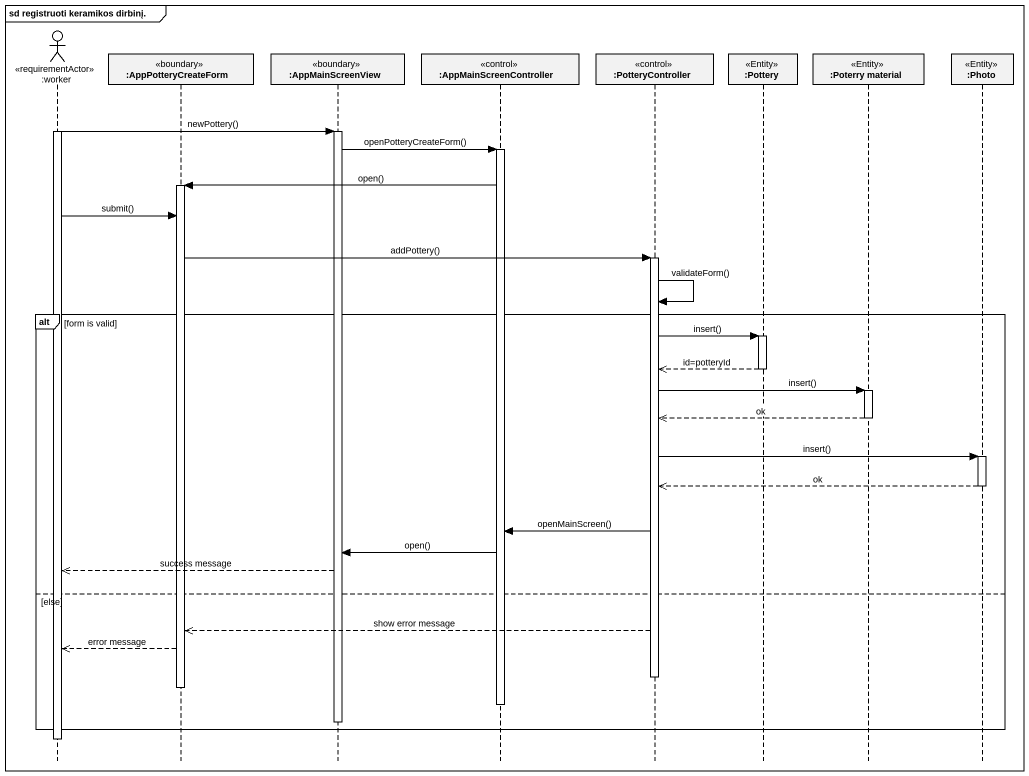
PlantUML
@startuml
mainframe sd registruoti keramikos dirbinį.
hide footbox
actor ":worker" as worker <<requirementActor>>
participant ":AppPotteryCreateForm" as AppPotteryCreateForm <<boundary>>
participant ":AppMainScreenView" as AppMainScreenView <<boundary>>
participant ":AppMainScreenController" as AppMainScreenController <<control>>
participant ":PotteryController" as PotteryController <<control>>
participant ":Pottery" as Pottery <<Entity>>
participant ":Poterry material" as Poterry_material <<Entity>>
participant ":Photo" as Photo <<Entity>>

activate worker
worker -> AppMainScreenView : newPottery()
activate AppMainScreenView
AppMainScreenView -> AppMainScreenController : openPotteryCreateForm()
activate AppMainScreenController
AppMainScreenController -> AppPotteryCreateForm : open()
activate AppPotteryCreateForm
worker -> AppPotteryCreateForm : submit()
AppPotteryCreateForm -> PotteryController : addPottery()
activate PotteryController
PotteryController -> PotteryController : validateForm()
alt form is valid
  PotteryController -> Pottery : insert()
  activate Pottery
  Pottery -->> PotteryController : id=potteryId
  deactivate Pottery
  PotteryController -> Poterry_material : insert()
  activate Poterry_material
  Poterry_material -->> PotteryController : ok
  deactivate Poterry_material
  PotteryController -> Photo : insert()
  activate Photo
  Photo -->> PotteryController : ok
  deactivate Photo
  PotteryController -> AppMainScreenController : openMainScreen()
  AppMainScreenController -> AppMainScreenView : open()
  AppMainScreenView -->> worker : success message
else else
  PotteryController -->> AppPotteryCreateForm : show error message
  AppPotteryCreateForm -->> worker : error message
  deactivate PotteryController
  deactivate AppPotteryCreateForm
  deactivate AppMainScreenController
  deactivate AppMainScreenView
end
deactivate worker
@enduml
